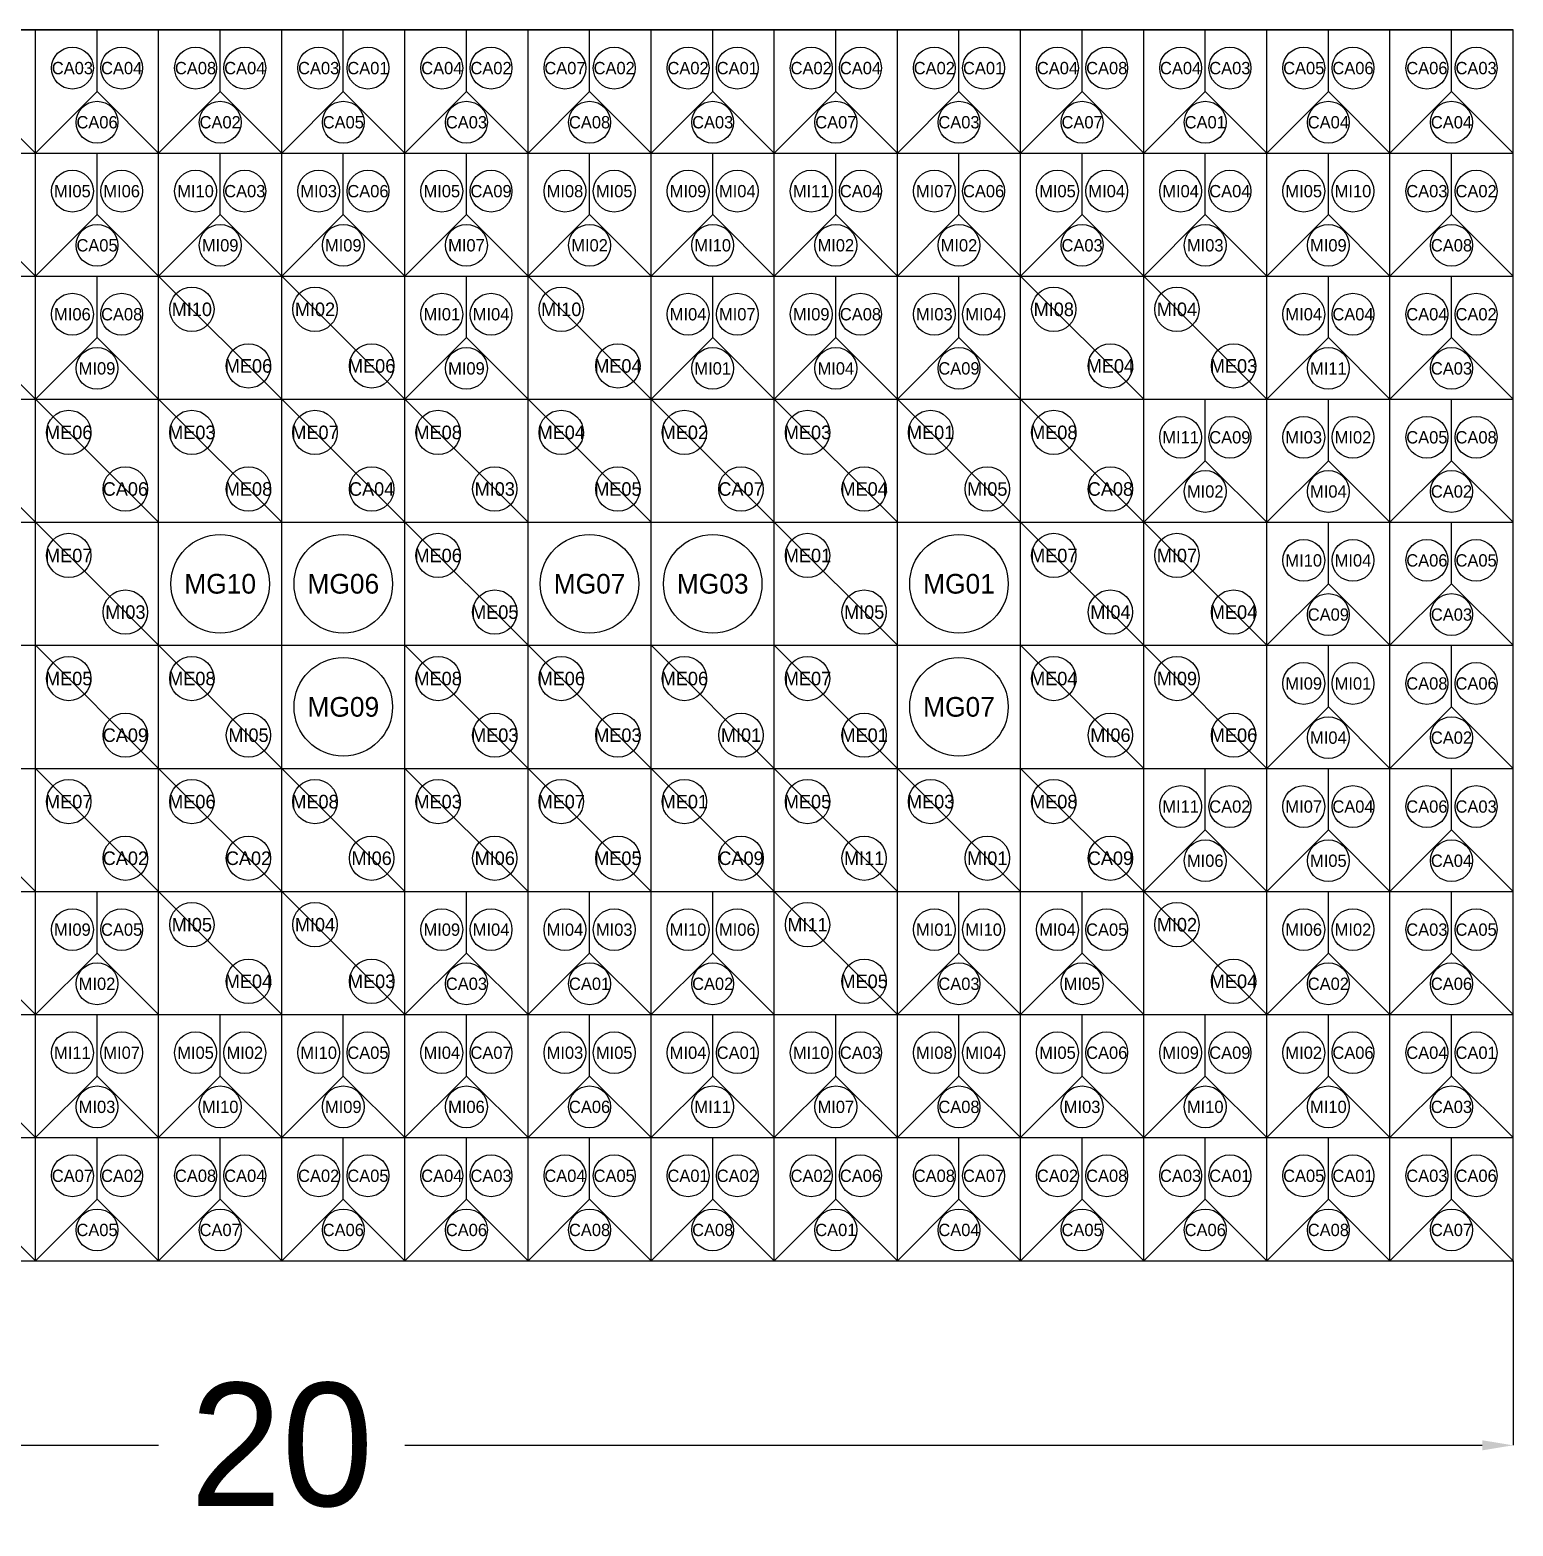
# Model space of a CAD drawing. Header units: metres. Extents: x -2.2 to 20, y -2.2 to 10.
# Drawn here: x 7.96 to 20, y -2.16 to 10 of the extents above; entities that cross this region are included whole.
import ezdxf
from ezdxf.enums import TextEntityAlignment as Align

# ---------------------------------------------------------------- set-up
doc = ezdxf.new("R2010")
doc.units = ezdxf.units.M
for name, color, linetype in [('BORDE', 7, 'Continuous'), ('CA', 3, 'Continuous'), ('COTAS', 7, 'Continuous'), ('CUADRICULA', 8, 'Continuous'), ('DIVISION', 9, 'Continuous'), ('ME', 4, 'Continuous'), ('MG', 6, 'Continuous'), ('MI', 2, 'Continuous')]:
    doc.layers.add(name, color=color, linetype=linetype)
doc.dimstyles.get("Standard").update_dxf_attribs({"dimtxt": 2.5, "dimasz": 2.5, "dimexe": 1.25, "dimexo": 0.625, "dimtad": 1, "dimcen": 2.5, "dimazin": 3, "dimtfac": 1, "dimtmove": 0, "dimatfit": 3})

# ---------------------------------------------------------------- blocks, each defined once
blk = doc.blocks.new('_CLOSEDFILLED')
at = {"color": 0, "linetype": 'BYBLOCK'}
blk.add_solid([(-1, 0.164), (0, 0), (-1, -0.164)], dxfattribs=at)
blk = doc.blocks.new('*D1')
for p, q in [((0, 0), (0, -1.5)), ((20, 0), (20, -1.5)), ((0.25, -1.5), (9, -1.5)), ((11, -1.5), (19.75, -1.5))]:
    blk.add_line(p, q)
at = {"layer": 'Defpoints'}
for p in [(0, 0), (20, 0), (0, -1.5)]:
    blk.add_point(p, dxfattribs=at)
at = {"layer": 'COTAS', "xscale": 0.25, "yscale": 0.25, "rotation": 180}
blk.add_blockref('_CLOSEDFILLED', (0, -1.5), dxfattribs=at)
at = {"layer": 'COTAS', "xscale": 0.25, "yscale": 0.25}
blk.add_blockref('_CLOSEDFILLED', (20, -1.5), dxfattribs=at)
at = {"layer": 'COTAS', "insert": (10, -1.5), "char_height": 1, "attachment_point": 5}
blk.add_mtext('20', dxfattribs=at)

msp = doc.modelspace()

# ---------------------------------------------------------------- linework, layer by layer
at = {"layer": 'BORDE', "lineweight": 30}
msp.add_lwpolyline([(0, 0), (20, 0), (20, 10), (0, 10), (0, 0)], dxfattribs=at)
at = {"layer": 'CA'}
for centre, radius in [((8.3, 9.69), 0.17), ((8.7, 9.69), 0.17), ((9.3, 9.69), 0.17), ((9.7, 9.69), 0.17), ((10.3, 9.69), 0.17), ((10.7, 9.69), 0.17), ((11.3, 9.69), 0.17), ((11.7, 9.69), 0.17), ((12.3, 9.69), 0.17), ((12.7, 9.69), 0.17), ((13.3, 9.69), 0.17), ((13.7, 9.69), 0.17), ((14.3, 9.69), 0.17), ((14.7, 9.69), 0.17), ((15.3, 9.69), 0.17), ((15.7, 9.69), 0.17), ((16.3, 9.69), 0.17), ((16.7, 9.69), 0.17), ((17.3, 9.69), 0.17), ((17.7, 9.69), 0.17), ((18.3, 9.69), 0.17), ((18.7, 9.69), 0.17), ((19.3, 9.69), 0.17), ((19.7, 9.69), 0.17), ((8.5, 9.25), 0.17), ((9.5, 9.25), 0.17), ((10.5, 9.25), 0.17), ((11.5, 9.25), 0.17), ((12.5, 9.25), 0.17), ((13.5, 9.25), 0.17), ((14.5, 9.25), 0.17), ((15.5, 9.25), 0.17), ((16.5, 9.25), 0.17), ((17.5, 9.25), 0.17), ((18.5, 9.25), 0.17), ((19.5, 9.25), 0.17), ((9.7, 8.69), 0.17), ((10.7, 8.69), 0.17), ((11.7, 8.69), 0.17), ((14.7, 8.69), 0.17), ((15.7, 8.69), 0.17), ((17.7, 8.69), 0.17), ((19.3, 8.69), 0.17), ((19.7, 8.69), 0.17), ((8.5, 8.25), 0.17), ((16.5, 8.25), 0.17), ((19.5, 8.25), 0.17), ((8.7, 7.69), 0.17), ((14.7, 7.69), 0.17), ((18.7, 7.69), 0.17), ((19.3, 7.69), 0.17), ((19.7, 7.69), 0.17), ((15.5, 7.25), 0.17), ((19.5, 7.25), 0.17), ((17.7, 6.69), 0.17), ((19.3, 6.69), 0.17), ((19.7, 6.69), 0.17), ((8.73, 6.27), 0.18), ((10.73, 6.27), 0.18), ((13.73, 6.27), 0.18), ((16.73, 6.27), 0.18), ((19.5, 6.25), 0.17), ((19.3, 5.69), 0.17), ((19.7, 5.69), 0.17), ((18.5, 5.25), 0.17), ((19.5, 5.25), 0.17), ((19.3, 4.69), 0.17), ((19.7, 4.69), 0.17), ((8.73, 4.27), 0.18), ((19.5, 4.25), 0.17), ((17.7, 3.69), 0.17), ((18.7, 3.69), 0.17), ((19.3, 3.69), 0.17), ((19.7, 3.69), 0.17), ((8.73, 3.27), 0.18), ((9.73, 3.27), 0.18), ((13.73, 3.27), 0.18), ((16.73, 3.27), 0.18), ((19.5, 3.25), 0.17), ((8.7, 2.69), 0.17), ((16.7, 2.69), 0.17), ((19.3, 2.69), 0.17), ((19.7, 2.69), 0.17), ((11.5, 2.25), 0.17), ((12.5, 2.25), 0.17), ((13.5, 2.25), 0.17), ((15.5, 2.25), 0.17), ((18.5, 2.25), 0.17), ((19.5, 2.25), 0.17), ((10.7, 1.69), 0.17), ((11.7, 1.69), 0.17), ((13.7, 1.69), 0.17), ((14.7, 1.69), 0.17), ((16.7, 1.69), 0.17), ((17.7, 1.69), 0.17), ((18.7, 1.69), 0.17), ((19.3, 1.69), 0.17), ((19.7, 1.69), 0.17), ((12.5, 1.25), 0.17), ((15.5, 1.25), 0.17), ((19.5, 1.25), 0.17), ((8.3, 0.69), 0.17), ((8.7, 0.69), 0.17), ((9.3, 0.69), 0.17), ((9.7, 0.69), 0.17), ((10.3, 0.69), 0.17), ((10.7, 0.69), 0.17), ((11.3, 0.69), 0.17), ((11.7, 0.69), 0.17), ((12.3, 0.69), 0.17), ((12.7, 0.69), 0.17), ((13.3, 0.69), 0.17), ((13.7, 0.69), 0.17), ((14.3, 0.69), 0.17), ((14.7, 0.69), 0.17), ((15.3, 0.69), 0.17), ((15.7, 0.69), 0.17), ((16.3, 0.69), 0.17), ((16.7, 0.69), 0.17), ((17.3, 0.69), 0.17), ((17.7, 0.69), 0.17), ((18.3, 0.69), 0.17), ((18.7, 0.69), 0.17), ((19.3, 0.69), 0.17), ((19.7, 0.69), 0.17), ((8.5, 0.25), 0.17), ((9.5, 0.25), 0.17), ((10.5, 0.25), 0.17), ((11.5, 0.25), 0.17), ((12.5, 0.25), 0.17), ((13.5, 0.25), 0.17), ((14.5, 0.25), 0.17), ((15.5, 0.25), 0.17), ((16.5, 0.25), 0.17), ((17.5, 0.25), 0.17), ((18.5, 0.25), 0.17), ((19.5, 0.25), 0.17)]:
    msp.add_circle(centre, radius, dxfattribs=at)
at = {"layer": 'CUADRICULA'}
for p, q in [((0, 10), (20, 10)), ((8, 0), (8, 10)), ((9, 0), (9, 10)), ((10, 0), (10, 10)), ((11, 0), (11, 10)), ((12, 0), (12, 10)), ((13, 0), (13, 10)), ((14, 0), (14, 10)), ((15, 0), (15, 10)), ((16, 0), (16, 10)), ((17, 0), (17, 10)), ((18, 0), (18, 10)), ((19, 0), (19, 10)), ((20, 0), (20, 10)), ((0, 9), (20, 9)), ((0, 8), (20, 8)), ((0, 7), (20, 7)), ((0, 6), (20, 6)), ((0, 5), (20, 5)), ((0, 4), (20, 4)), ((0, 3), (20, 3)), ((0, 2), (20, 2)), ((0, 1), (20, 1)), ((0, 0), (20, 0))]:
    msp.add_line(p, q, dxfattribs=at)
at = {"layer": 'DIVISION'}
for p, q in [((8.5, 9.5), (8.5, 10)), ((9.5, 9.5), (9.5, 10)), ((10.5, 9.5), (10.5, 10)), ((11.5, 9.5), (11.5, 10)), ((12.5, 9.5), (12.5, 10)), ((13.5, 9.5), (13.5, 10)), ((14.5, 9.5), (14.5, 10)), ((15.5, 9.5), (15.5, 10)), ((16.5, 9.5), (16.5, 10)), ((17.5, 9.5), (17.5, 10)), ((18.5, 9.5), (18.5, 10)), ((19.5, 9.5), (19.5, 10)), ((7.5, 9.5), (8, 9)), ((8.5, 9.5), (8, 9)), ((8.5, 9.5), (9, 9)), ((9.5, 9.5), (9, 9)), ((9.5, 9.5), (10, 9)), ((10.5, 9.5), (10, 9)), ((10.5, 9.5), (11, 9)), ((11.5, 9.5), (11, 9)), ((11.5, 9.5), (12, 9)), ((12.5, 9.5), (12, 9)), ((12.5, 9.5), (13, 9)), ((13.5, 9.5), (13, 9)), ((13.5, 9.5), (14, 9)), ((14.5, 9.5), (14, 9)), ((14.5, 9.5), (15, 9)), ((15.5, 9.5), (15, 9)), ((15.5, 9.5), (16, 9)), ((16.5, 9.5), (16, 9)), ((16.5, 9.5), (17, 9)), ((17.5, 9.5), (17, 9)), ((17.5, 9.5), (18, 9)), ((18.5, 9.5), (18, 9)), ((18.5, 9.5), (19, 9)), ((19.5, 9.5), (19, 9)), ((19.5, 9.5), (20, 9)), ((8.5, 8.5), (8.5, 9)), ((9.5, 8.5), (9.5, 9)), ((10.5, 8.5), (10.5, 9)), ((11.5, 8.5), (11.5, 9)), ((12.5, 8.5), (12.5, 9)), ((13.5, 8.5), (13.5, 9)), ((14.5, 8.5), (14.5, 9)), ((15.5, 8.5), (15.5, 9)), ((16.5, 8.5), (16.5, 9)), ((17.5, 8.5), (17.5, 9)), ((18.5, 8.5), (18.5, 9)), ((19.5, 8.5), (19.5, 9)), ((7.5, 8.5), (8, 8)), ((8.5, 8.5), (8, 8)), ((8.5, 8.5), (9, 8)), ((9.5, 8.5), (9, 8)), ((9.5, 8.5), (10, 8)), ((10.5, 8.5), (10, 8)), ((10.5, 8.5), (11, 8)), ((11.5, 8.5), (11, 8)), ((11.5, 8.5), (12, 8)), ((12.5, 8.5), (12, 8)), ((12.5, 8.5), (13, 8)), ((13.5, 8.5), (13, 8)), ((13.5, 8.5), (14, 8)), ((14.5, 8.5), (14, 8)), ((14.5, 8.5), (15, 8)), ((15.5, 8.5), (15, 8)), ((15.5, 8.5), (16, 8)), ((16.5, 8.5), (16, 8)), ((16.5, 8.5), (17, 8)), ((17.5, 8.5), (17, 8)), ((17.5, 8.5), (18, 8)), ((18.5, 8.5), (18, 8)), ((18.5, 8.5), (19, 8)), ((19.5, 8.5), (19, 8)), ((19.5, 8.5), (20, 8)), ((8.5, 7.5), (8.5, 8)), ((9, 8), (10, 7)), ((10, 8), (11, 7)), ((11.5, 7.5), (11.5, 8)), ((12, 8), (13, 7)), ((13.5, 7.5), (13.5, 8)), ((14.5, 7.5), (14.5, 8)), ((15.5, 7.5), (15.5, 8)), ((16, 8), (17, 7)), ((17, 8), (18, 7)), ((18.5, 7.5), (18.5, 8)), ((19.5, 7.5), (19.5, 8)), ((7.5, 7.5), (8, 7)), ((8.5, 7.5), (8, 7)), ((8.5, 7.5), (9, 7)), ((11.5, 7.5), (11, 7)), ((11.5, 7.5), (12, 7)), ((13.5, 7.5), (13, 7)), ((13.5, 7.5), (14, 7)), ((14.5, 7.5), (14, 7)), ((14.5, 7.5), (15, 7)), ((15.5, 7.5), (15, 7)), ((15.5, 7.5), (16, 7)), ((18.5, 7.5), (18, 7)), ((18.5, 7.5), (19, 7)), ((19.5, 7.5), (19, 7)), ((19.5, 7.5), (20, 7)), ((7, 7), (8, 6)), ((8, 7), (9, 6)), ((9, 7), (10, 6)), ((10, 7), (11, 6)), ((11, 7), (12, 6)), ((12, 7), (13, 6)), ((13, 7), (14, 6)), ((14, 7), (15, 6)), ((15, 7), (16, 6)), ((16, 7), (17, 6)), ((17.5, 6.5), (17.5, 7)), ((18.5, 6.5), (18.5, 7)), ((19.5, 6.5), (19.5, 7)), ((17.5, 6.5), (17, 6)), ((17.5, 6.5), (18, 6)), ((18.5, 6.5), (18, 6)), ((18.5, 6.5), (19, 6)), ((19.5, 6.5), (19, 6)), ((19.5, 6.5), (20, 6)), ((8, 6), (9, 5)), ((11, 6), (12, 5)), ((14, 6), (15, 5)), ((16, 6), (17, 5)), ((17, 6), (18, 5)), ((18.5, 5.5), (18.5, 6)), ((19.5, 5.5), (19.5, 6)), ((18.5, 5.5), (18, 5)), ((18.5, 5.5), (19, 5)), ((19.5, 5.5), (19, 5)), ((19.5, 5.5), (20, 5)), ((8, 5), (9, 4)), ((9, 5), (10, 4)), ((11, 5), (12, 4)), ((12, 5), (13, 4)), ((13, 5), (14, 4)), ((14, 5), (15, 4)), ((16, 5), (17, 4)), ((17, 5), (18, 4)), ((18.5, 4.5), (18.5, 5)), ((19.5, 4.5), (19.5, 5)), ((18.5, 4.5), (18, 4)), ((18.5, 4.5), (19, 4)), ((19.5, 4.5), (19, 4)), ((19.5, 4.5), (20, 4)), ((7, 4), (8, 3)), ((8, 4), (9, 3)), ((9, 4), (10, 3)), ((10, 4), (11, 3)), ((11, 4), (12, 3)), ((12, 4), (13, 3)), ((13, 4), (14, 3)), ((14, 4), (15, 3)), ((15, 4), (16, 3)), ((16, 4), (17, 3)), ((17.5, 3.5), (17.5, 4)), ((18.5, 3.5), (18.5, 4)), ((19.5, 3.5), (19.5, 4)), ((17.5, 3.5), (17, 3)), ((17.5, 3.5), (18, 3)), ((18.5, 3.5), (18, 3)), ((18.5, 3.5), (19, 3)), ((19.5, 3.5), (19, 3)), ((19.5, 3.5), (20, 3)), ((8.5, 2.5), (8.5, 3)), ((9, 3), (10, 2)), ((10, 3), (11, 2)), ((11.5, 2.5), (11.5, 3)), ((12.5, 2.5), (12.5, 3)), ((13.5, 2.5), (13.5, 3)), ((14, 3), (15, 2)), ((15.5, 2.5), (15.5, 3)), ((16.5, 2.5), (16.5, 3)), ((17, 3), (18, 2)), ((18.5, 2.5), (18.5, 3)), ((19.5, 2.5), (19.5, 3)), ((7.5, 2.5), (8, 2)), ((8.5, 2.5), (8, 2)), ((8.5, 2.5), (9, 2)), ((11.5, 2.5), (11, 2)), ((11.5, 2.5), (12, 2)), ((12.5, 2.5), (12, 2)), ((12.5, 2.5), (13, 2)), ((13.5, 2.5), (13, 2)), ((13.5, 2.5), (14, 2)), ((15.5, 2.5), (15, 2)), ((15.5, 2.5), (16, 2)), ((16.5, 2.5), (16, 2)), ((16.5, 2.5), (17, 2)), ((18.5, 2.5), (18, 2)), ((18.5, 2.5), (19, 2)), ((19.5, 2.5), (19, 2)), ((19.5, 2.5), (20, 2)), ((8.5, 1.5), (8.5, 2)), ((9.5, 1.5), (9.5, 2)), ((10.5, 1.5), (10.5, 2)), ((11.5, 1.5), (11.5, 2)), ((12.5, 1.5), (12.5, 2)), ((13.5, 1.5), (13.5, 2)), ((14.5, 1.5), (14.5, 2)), ((15.5, 1.5), (15.5, 2)), ((16.5, 1.5), (16.5, 2)), ((17.5, 1.5), (17.5, 2)), ((18.5, 1.5), (18.5, 2)), ((19.5, 1.5), (19.5, 2)), ((7.5, 1.5), (8, 1)), ((8.5, 1.5), (8, 1)), ((8.5, 1.5), (9, 1)), ((9.5, 1.5), (9, 1)), ((9.5, 1.5), (10, 1)), ((10.5, 1.5), (10, 1)), ((10.5, 1.5), (11, 1)), ((11.5, 1.5), (11, 1)), ((11.5, 1.5), (12, 1)), ((12.5, 1.5), (12, 1)), ((12.5, 1.5), (13, 1)), ((13.5, 1.5), (13, 1)), ((13.5, 1.5), (14, 1)), ((14.5, 1.5), (14, 1)), ((14.5, 1.5), (15, 1)), ((15.5, 1.5), (15, 1)), ((15.5, 1.5), (16, 1)), ((16.5, 1.5), (16, 1)), ((16.5, 1.5), (17, 1)), ((17.5, 1.5), (17, 1)), ((17.5, 1.5), (18, 1)), ((18.5, 1.5), (18, 1)), ((18.5, 1.5), (19, 1)), ((19.5, 1.5), (19, 1)), ((19.5, 1.5), (20, 1)), ((8.5, 0.5), (8.5, 1)), ((9.5, 0.5), (9.5, 1)), ((10.5, 0.5), (10.5, 1)), ((11.5, 0.5), (11.5, 1)), ((12.5, 0.5), (12.5, 1)), ((13.5, 0.5), (13.5, 1)), ((14.5, 0.5), (14.5, 1)), ((15.5, 0.5), (15.5, 1)), ((16.5, 0.5), (16.5, 1)), ((17.5, 0.5), (17.5, 1)), ((18.5, 0.5), (18.5, 1)), ((19.5, 0.5), (19.5, 1)), ((7.5, 0.5), (8, 0)), ((8.5, 0.5), (8, 0)), ((8.5, 0.5), (9, 0)), ((9.5, 0.5), (9, 0)), ((9.5, 0.5), (10, 0)), ((10.5, 0.5), (10, 0)), ((10.5, 0.5), (11, 0)), ((11.5, 0.5), (11, 0)), ((11.5, 0.5), (12, 0)), ((12.5, 0.5), (12, 0)), ((12.5, 0.5), (13, 0)), ((13.5, 0.5), (13, 0)), ((13.5, 0.5), (14, 0)), ((14.5, 0.5), (14, 0)), ((14.5, 0.5), (15, 0)), ((15.5, 0.5), (15, 0)), ((15.5, 0.5), (16, 0)), ((16.5, 0.5), (16, 0)), ((16.5, 0.5), (17, 0)), ((17.5, 0.5), (17, 0)), ((17.5, 0.5), (18, 0)), ((18.5, 0.5), (18, 0)), ((18.5, 0.5), (19, 0)), ((19.5, 0.5), (19, 0)), ((19.5, 0.5), (20, 0))]:
    msp.add_line(p, q, dxfattribs=at)
at = {"layer": 'ME'}
for centre in [(9.73, 7.27), (10.73, 7.27), (12.73, 7.27), (16.73, 7.27), (17.73, 7.27), (8.27, 6.73), (9.27, 6.73), (10.27, 6.73), (11.27, 6.73), (12.27, 6.73), (13.27, 6.73), (14.27, 6.73), (15.27, 6.73), (16.27, 6.73), (9.73, 6.27), (12.73, 6.27), (14.73, 6.27), (8.27, 5.73), (11.27, 5.73), (14.27, 5.73), (16.27, 5.73), (11.73, 5.27), (17.73, 5.27), (8.27, 4.73), (9.27, 4.73), (11.27, 4.73), (12.27, 4.73), (13.27, 4.73), (14.27, 4.73), (16.27, 4.73), (11.73, 4.27), (12.73, 4.27), (14.73, 4.27), (17.73, 4.27), (8.27, 3.73), (9.27, 3.73), (10.27, 3.73), (11.27, 3.73), (12.27, 3.73), (13.27, 3.73), (14.27, 3.73), (15.27, 3.73), (16.27, 3.73), (12.73, 3.27), (9.73, 2.27), (10.73, 2.27), (14.73, 2.27), (17.73, 2.27)]:
    msp.add_circle(centre, 0.18, dxfattribs=at)
at = {"layer": 'MG'}
for centre in [(9.5, 5.5), (10.5, 5.5), (12.5, 5.5), (13.5, 5.5), (15.5, 5.5), (10.5, 4.5), (15.5, 4.5)]:
    msp.add_circle(centre, 0.4, dxfattribs=at)
at = {"layer": 'MI'}
for centre, radius in [((8.3, 8.69), 0.17), ((8.7, 8.69), 0.17), ((9.3, 8.69), 0.17), ((10.3, 8.69), 0.17), ((11.3, 8.69), 0.17), ((12.3, 8.69), 0.17), ((12.7, 8.69), 0.17), ((13.3, 8.69), 0.17), ((13.7, 8.69), 0.17), ((14.3, 8.69), 0.17), ((15.3, 8.69), 0.17), ((16.3, 8.69), 0.17), ((16.7, 8.69), 0.17), ((17.3, 8.69), 0.17), ((18.3, 8.69), 0.17), ((18.7, 8.69), 0.17), ((9.5, 8.25), 0.17), ((10.5, 8.25), 0.17), ((11.5, 8.25), 0.17), ((12.5, 8.25), 0.17), ((13.5, 8.25), 0.17), ((14.5, 8.25), 0.17), ((15.5, 8.25), 0.17), ((17.5, 8.25), 0.17), ((18.5, 8.25), 0.17), ((9.27, 7.73), 0.18), ((10.27, 7.73), 0.18), ((12.27, 7.73), 0.18), ((16.27, 7.73), 0.18), ((17.27, 7.73), 0.18), ((8.3, 7.69), 0.17), ((11.3, 7.69), 0.17), ((11.7, 7.69), 0.17), ((13.3, 7.69), 0.17), ((13.7, 7.69), 0.17), ((14.3, 7.69), 0.17), ((15.3, 7.69), 0.17), ((15.7, 7.69), 0.17), ((18.3, 7.69), 0.17), ((8.5, 7.25), 0.17), ((11.5, 7.25), 0.17), ((13.5, 7.25), 0.17), ((14.5, 7.25), 0.17), ((18.5, 7.25), 0.17), ((17.3, 6.69), 0.17), ((18.3, 6.69), 0.17), ((18.7, 6.69), 0.17), ((11.73, 6.27), 0.18), ((15.73, 6.27), 0.18), ((17.5, 6.25), 0.17), ((18.5, 6.25), 0.17), ((17.27, 5.73), 0.18), ((18.3, 5.69), 0.17), ((18.7, 5.69), 0.17), ((8.73, 5.27), 0.18), ((14.73, 5.27), 0.18), ((16.73, 5.27), 0.18), ((17.27, 4.73), 0.18), ((18.3, 4.69), 0.17), ((18.7, 4.69), 0.17), ((9.73, 4.27), 0.18), ((13.73, 4.27), 0.18), ((16.73, 4.27), 0.18), ((18.5, 4.25), 0.17), ((17.3, 3.69), 0.17), ((18.3, 3.69), 0.17), ((10.73, 3.27), 0.18), ((11.73, 3.27), 0.18), ((14.73, 3.27), 0.18), ((15.73, 3.27), 0.18), ((17.5, 3.25), 0.17), ((18.5, 3.25), 0.17), ((8.3, 2.69), 0.17), ((9.27, 2.73), 0.18), ((10.27, 2.73), 0.18), ((11.3, 2.69), 0.17), ((11.7, 2.69), 0.17), ((12.3, 2.69), 0.17), ((12.7, 2.69), 0.17), ((13.3, 2.69), 0.17), ((13.7, 2.69), 0.17), ((14.27, 2.73), 0.18), ((15.3, 2.69), 0.17), ((15.7, 2.69), 0.17), ((16.3, 2.69), 0.17), ((17.27, 2.73), 0.18), ((18.3, 2.69), 0.17), ((18.7, 2.69), 0.17), ((8.5, 2.25), 0.17), ((16.5, 2.25), 0.17), ((8.3, 1.69), 0.17), ((8.7, 1.69), 0.17), ((9.3, 1.69), 0.17), ((9.7, 1.69), 0.17), ((10.3, 1.69), 0.17), ((11.3, 1.69), 0.17), ((12.3, 1.69), 0.17), ((12.7, 1.69), 0.17), ((13.3, 1.69), 0.17), ((14.3, 1.69), 0.17), ((15.3, 1.69), 0.17), ((15.7, 1.69), 0.17), ((16.3, 1.69), 0.17), ((17.3, 1.69), 0.17), ((18.3, 1.69), 0.17), ((8.5, 1.25), 0.17), ((9.5, 1.25), 0.17), ((10.5, 1.25), 0.17), ((11.5, 1.25), 0.17), ((13.5, 1.25), 0.17), ((14.5, 1.25), 0.17), ((16.5, 1.25), 0.17), ((17.5, 1.25), 0.17), ((18.5, 1.25), 0.17)]:
    msp.add_circle(centre, radius, dxfattribs=at)

# ---------------------------------------------------------------- texts
at = {"layer": 'CA'}
for s, height, p in [('CA03', 0.1, (8.3, 9.69)), ('CA04', 0.1, (8.7, 9.69)), ('CA08', 0.1, (9.3, 9.69)), ('CA04', 0.1, (9.7, 9.69)), ('CA03', 0.1, (10.3, 9.69)), ('CA01', 0.1, (10.7, 9.69)), ('CA04', 0.1, (11.3, 9.69)), ('CA02', 0.1, (11.7, 9.69)), ('CA07', 0.1, (12.3, 9.69)), ('CA02', 0.1, (12.7, 9.69)), ('CA02', 0.1, (13.3, 9.69)), ('CA01', 0.1, (13.7, 9.69)), ('CA02', 0.1, (14.3, 9.69)), ('CA04', 0.1, (14.7, 9.69)), ('CA02', 0.1, (15.3, 9.69)), ('CA01', 0.1, (15.7, 9.69)), ('CA04', 0.1, (16.3, 9.69)), ('CA08', 0.1, (16.7, 9.69)), ('CA04', 0.1, (17.3, 9.69)), ('CA03', 0.1, (17.7, 9.69)), ('CA05', 0.1, (18.3, 9.69)), ('CA06', 0.1, (18.7, 9.69)), ('CA06', 0.1, (19.3, 9.69)), ('CA03', 0.1, (19.7, 9.69)), ('CA06', 0.1, (8.5, 9.25)), ('CA02', 0.1, (9.5, 9.25)), ('CA05', 0.1, (10.5, 9.25)), ('CA03', 0.1, (11.5, 9.25)), ('CA08', 0.1, (12.5, 9.25)), ('CA03', 0.1, (13.5, 9.25)), ('CA07', 0.1, (14.5, 9.25)), ('CA03', 0.1, (15.5, 9.25)), ('CA07', 0.1, (16.5, 9.25)), ('CA01', 0.1, (17.5, 9.25)), ('CA04', 0.1, (18.5, 9.25)), ('CA04', 0.1, (19.5, 9.25)), ('CA03', 0.1, (9.7, 8.69)), ('CA06', 0.1, (10.7, 8.69)), ('CA09', 0.1, (11.7, 8.69)), ('CA04', 0.1, (14.7, 8.69)), ('CA06', 0.1, (15.7, 8.69)), ('CA04', 0.1, (17.7, 8.69)), ('CA03', 0.1, (19.3, 8.69)), ('CA02', 0.1, (19.7, 8.69)), ('CA05', 0.1, (8.5, 8.25)), ('CA03', 0.1, (16.5, 8.25)), ('CA08', 0.1, (19.5, 8.25)), ('CA08', 0.1, (8.7, 7.69)), ('CA08', 0.1, (14.7, 7.69)), ('CA04', 0.1, (18.7, 7.69)), ('CA04', 0.1, (19.3, 7.69)), ('CA02', 0.1, (19.7, 7.69)), ('CA09', 0.1, (15.5, 7.25)), ('CA03', 0.1, (19.5, 7.25)), ('CA09', 0.1, (17.7, 6.69)), ('CA05', 0.1, (19.3, 6.69)), ('CA08', 0.1, (19.7, 6.69)), ('CA06', 0.11, (8.73, 6.27)), ('CA04', 0.11, (10.73, 6.27)), ('CA07', 0.11, (13.73, 6.27)), ('CA08', 0.11, (16.73, 6.27)), ('CA02', 0.1, (19.5, 6.25)), ('CA06', 0.1, (19.3, 5.69)), ('CA05', 0.1, (19.7, 5.69)), ('CA09', 0.1, (18.5, 5.25)), ('CA03', 0.1, (19.5, 5.25)), ('CA08', 0.1, (19.3, 4.69)), ('CA06', 0.1, (19.7, 4.69)), ('CA09', 0.11, (8.73, 4.27)), ('CA02', 0.1, (19.5, 4.25)), ('CA02', 0.1, (17.7, 3.69)), ('CA04', 0.1, (18.7, 3.69)), ('CA06', 0.1, (19.3, 3.69)), ('CA03', 0.1, (19.7, 3.69)), ('CA02', 0.11, (8.73, 3.27)), ('CA02', 0.11, (9.73, 3.27)), ('CA09', 0.11, (13.73, 3.27)), ('CA09', 0.11, (16.73, 3.27)), ('CA04', 0.1, (19.5, 3.25)), ('CA05', 0.1, (8.7, 2.69)), ('CA05', 0.1, (16.7, 2.69)), ('CA03', 0.1, (19.3, 2.69)), ('CA05', 0.1, (19.7, 2.69)), ('CA03', 0.1, (11.5, 2.25)), ('CA01', 0.1, (12.5, 2.25)), ('CA02', 0.1, (13.5, 2.25)), ('CA03', 0.1, (15.5, 2.25)), ('CA02', 0.1, (18.5, 2.25)), ('CA06', 0.1, (19.5, 2.25)), ('CA05', 0.1, (10.7, 1.69)), ('CA07', 0.1, (11.7, 1.69)), ('CA01', 0.1, (13.7, 1.69)), ('CA03', 0.1, (14.7, 1.69)), ('CA06', 0.1, (16.7, 1.69)), ('CA09', 0.1, (17.7, 1.69)), ('CA06', 0.1, (18.7, 1.69)), ('CA04', 0.1, (19.3, 1.69)), ('CA01', 0.1, (19.7, 1.69)), ('CA06', 0.1, (12.5, 1.25)), ('CA08', 0.1, (15.5, 1.25)), ('CA03', 0.1, (19.5, 1.25)), ('CA07', 0.1, (8.3, 0.69)), ('CA02', 0.1, (8.7, 0.69)), ('CA08', 0.1, (9.3, 0.69)), ('CA04', 0.1, (9.7, 0.69)), ('CA02', 0.1, (10.3, 0.69)), ('CA05', 0.1, (10.7, 0.69)), ('CA04', 0.1, (11.3, 0.69)), ('CA03', 0.1, (11.7, 0.69)), ('CA04', 0.1, (12.3, 0.69)), ('CA05', 0.1, (12.7, 0.69)), ('CA01', 0.1, (13.3, 0.69)), ('CA02', 0.1, (13.7, 0.69)), ('CA02', 0.1, (14.3, 0.69)), ('CA06', 0.1, (14.7, 0.69)), ('CA08', 0.1, (15.3, 0.69)), ('CA07', 0.1, (15.7, 0.69)), ('CA02', 0.1, (16.3, 0.69)), ('CA08', 0.1, (16.7, 0.69)), ('CA03', 0.1, (17.3, 0.69)), ('CA01', 0.1, (17.7, 0.69)), ('CA05', 0.1, (18.3, 0.69)), ('CA01', 0.1, (18.7, 0.69)), ('CA03', 0.1, (19.3, 0.69)), ('CA06', 0.1, (19.7, 0.69)), ('CA05', 0.1, (8.5, 0.25)), ('CA07', 0.1, (9.5, 0.25)), ('CA06', 0.1, (10.5, 0.25)), ('CA06', 0.1, (11.5, 0.25)), ('CA08', 0.1, (12.5, 0.25)), ('CA08', 0.1, (13.5, 0.25)), ('CA01', 0.1, (14.5, 0.25)), ('CA04', 0.1, (15.5, 0.25)), ('CA05', 0.1, (16.5, 0.25)), ('CA06', 0.1, (17.5, 0.25)), ('CA08', 0.1, (18.5, 0.25)), ('CA07', 0.1, (19.5, 0.25))]:
    msp.add_text(s, height=height, dxfattribs=at).set_placement(p, align=Align.MIDDLE_CENTER)
at = {"layer": 'ME'}
for s, p in [('ME06', (9.73, 7.27)), ('ME06', (10.73, 7.27)), ('ME04', (12.73, 7.27)), ('ME04', (16.73, 7.27)), ('ME03', (17.73, 7.27)), ('ME06', (8.27, 6.73)), ('ME03', (9.27, 6.73)), ('ME07', (10.27, 6.73)), ('ME08', (11.27, 6.73)), ('ME04', (12.27, 6.73)), ('ME02', (13.27, 6.73)), ('ME03', (14.27, 6.73)), ('ME01', (15.27, 6.73)), ('ME08', (16.27, 6.73)), ('ME08', (9.73, 6.27)), ('ME05', (12.73, 6.27)), ('ME04', (14.73, 6.27)), ('ME07', (8.27, 5.73)), ('ME06', (11.27, 5.73)), ('ME01', (14.27, 5.73)), ('ME07', (16.27, 5.73)), ('ME05', (11.73, 5.27)), ('ME04', (17.73, 5.27)), ('ME05', (8.27, 4.73)), ('ME08', (9.27, 4.73)), ('ME08', (11.27, 4.73)), ('ME06', (12.27, 4.73)), ('ME06', (13.27, 4.73)), ('ME07', (14.27, 4.73)), ('ME04', (16.27, 4.73)), ('ME03', (11.73, 4.27)), ('ME03', (12.73, 4.27)), ('ME01', (14.73, 4.27)), ('ME06', (17.73, 4.27)), ('ME07', (8.27, 3.73)), ('ME06', (9.27, 3.73)), ('ME08', (10.27, 3.73)), ('ME03', (11.27, 3.73)), ('ME07', (12.27, 3.73)), ('ME01', (13.27, 3.73)), ('ME05', (14.27, 3.73)), ('ME03', (15.27, 3.73)), ('ME08', (16.27, 3.73)), ('ME05', (12.73, 3.27)), ('ME04', (9.73, 2.27)), ('ME03', (10.73, 2.27)), ('ME05', (14.73, 2.27)), ('ME04', (17.73, 2.27))]:
    msp.add_text(s, height=0.11, dxfattribs=at).set_placement(p, align=Align.MIDDLE_CENTER)
at = {"layer": 'MG'}
for s, p in [('MG10', (9.5, 5.5)), ('MG06', (10.5, 5.5)), ('MG07', (12.5, 5.5)), ('MG03', (13.5, 5.5)), ('MG01', (15.5, 5.5)), ('MG09', (10.5, 4.5)), ('MG07', (15.5, 4.5))]:
    msp.add_text(s, height=0.16, dxfattribs=at).set_placement(p, align=Align.MIDDLE_CENTER)
at = {"layer": 'MI'}
for s, height, p in [('MI05', 0.1, (8.3, 8.69)), ('MI06', 0.1, (8.7, 8.69)), ('MI10', 0.1, (9.3, 8.69)), ('MI03', 0.1, (10.3, 8.69)), ('MI05', 0.1, (11.3, 8.69)), ('MI08', 0.1, (12.3, 8.69)), ('MI05', 0.1, (12.7, 8.69)), ('MI09', 0.1, (13.3, 8.69)), ('MI04', 0.1, (13.7, 8.69)), ('MI11', 0.1, (14.3, 8.69)), ('MI07', 0.1, (15.3, 8.69)), ('MI05', 0.1, (16.3, 8.69)), ('MI04', 0.1, (16.7, 8.69)), ('MI04', 0.1, (17.3, 8.69)), ('MI05', 0.1, (18.3, 8.69)), ('MI10', 0.1, (18.7, 8.69)), ('MI09', 0.1, (9.5, 8.25)), ('MI09', 0.1, (10.5, 8.25)), ('MI07', 0.1, (11.5, 8.25)), ('MI02', 0.1, (12.5, 8.25)), ('MI10', 0.1, (13.5, 8.25)), ('MI02', 0.1, (14.5, 8.25)), ('MI02', 0.1, (15.5, 8.25)), ('MI03', 0.1, (17.5, 8.25)), ('MI09', 0.1, (18.5, 8.25)), ('MI10', 0.11, (9.27, 7.73)), ('MI02', 0.11, (10.27, 7.73)), ('MI10', 0.11, (12.27, 7.73)), ('MI08', 0.11, (16.27, 7.73)), ('MI04', 0.11, (17.27, 7.73)), ('MI06', 0.1, (8.3, 7.69)), ('MI01', 0.1, (11.3, 7.69)), ('MI04', 0.1, (11.7, 7.69)), ('MI04', 0.1, (13.3, 7.69)), ('MI07', 0.1, (13.7, 7.69)), ('MI09', 0.1, (14.3, 7.69)), ('MI03', 0.1, (15.3, 7.69)), ('MI04', 0.1, (15.7, 7.69)), ('MI04', 0.1, (18.3, 7.69)), ('MI09', 0.1, (8.5, 7.25)), ('MI09', 0.1, (11.5, 7.25)), ('MI01', 0.1, (13.5, 7.25)), ('MI04', 0.1, (14.5, 7.25)), ('MI11', 0.1, (18.5, 7.25)), ('MI11', 0.1, (17.3, 6.69)), ('MI03', 0.1, (18.3, 6.69)), ('MI02', 0.1, (18.7, 6.69)), ('MI03', 0.11, (11.73, 6.27)), ('MI05', 0.11, (15.73, 6.27)), ('MI02', 0.1, (17.5, 6.25)), ('MI04', 0.1, (18.5, 6.25)), ('MI07', 0.11, (17.27, 5.73)), ('MI10', 0.1, (18.3, 5.69)), ('MI04', 0.1, (18.7, 5.69)), ('MI03', 0.11, (8.73, 5.27)), ('MI05', 0.11, (14.73, 5.27)), ('MI04', 0.11, (16.73, 5.27)), ('MI09', 0.11, (17.27, 4.73)), ('MI09', 0.1, (18.3, 4.69)), ('MI01', 0.1, (18.7, 4.69)), ('MI05', 0.11, (9.73, 4.27)), ('MI01', 0.11, (13.73, 4.27)), ('MI06', 0.11, (16.73, 4.27)), ('MI04', 0.1, (18.5, 4.25)), ('MI11', 0.1, (17.3, 3.69)), ('MI07', 0.1, (18.3, 3.69)), ('MI06', 0.11, (10.73, 3.27)), ('MI06', 0.11, (11.73, 3.27)), ('MI11', 0.11, (14.73, 3.27)), ('MI01', 0.11, (15.73, 3.27)), ('MI06', 0.1, (17.5, 3.25)), ('MI05', 0.1, (18.5, 3.25)), ('MI09', 0.1, (8.3, 2.69)), ('MI05', 0.11, (9.27, 2.73)), ('MI04', 0.11, (10.27, 2.73)), ('MI09', 0.1, (11.3, 2.69)), ('MI04', 0.1, (11.7, 2.69)), ('MI04', 0.1, (12.3, 2.69)), ('MI03', 0.1, (12.7, 2.69)), ('MI10', 0.1, (13.3, 2.69)), ('MI06', 0.1, (13.7, 2.69)), ('MI11', 0.11, (14.27, 2.73)), ('MI01', 0.1, (15.3, 2.69)), ('MI10', 0.1, (15.7, 2.69)), ('MI04', 0.1, (16.3, 2.69)), ('MI02', 0.11, (17.27, 2.73)), ('MI06', 0.1, (18.3, 2.69)), ('MI02', 0.1, (18.7, 2.69)), ('MI02', 0.1, (8.5, 2.25)), ('MI05', 0.1, (16.5, 2.25)), ('MI11', 0.1, (8.3, 1.69)), ('MI07', 0.1, (8.7, 1.69)), ('MI05', 0.1, (9.3, 1.69)), ('MI02', 0.1, (9.7, 1.69)), ('MI10', 0.1, (10.3, 1.69)), ('MI04', 0.1, (11.3, 1.69)), ('MI03', 0.1, (12.3, 1.69)), ('MI05', 0.1, (12.7, 1.69)), ('MI04', 0.1, (13.3, 1.69)), ('MI10', 0.1, (14.3, 1.69)), ('MI08', 0.1, (15.3, 1.69)), ('MI04', 0.1, (15.7, 1.69)), ('MI05', 0.1, (16.3, 1.69)), ('MI09', 0.1, (17.3, 1.69)), ('MI02', 0.1, (18.3, 1.69)), ('MI03', 0.1, (8.5, 1.25)), ('MI10', 0.1, (9.5, 1.25)), ('MI09', 0.1, (10.5, 1.25)), ('MI06', 0.1, (11.5, 1.25)), ('MI11', 0.1, (13.5, 1.25)), ('MI07', 0.1, (14.5, 1.25)), ('MI03', 0.1, (16.5, 1.25)), ('MI10', 0.1, (17.5, 1.25)), ('MI10', 0.1, (18.5, 1.25))]:
    msp.add_text(s, height=height, dxfattribs=at).set_placement(p, align=Align.MIDDLE_CENTER)

# ---------------------------------------------------------------- dimensions: what is measured, and where the dimension line sits
at = {"layer": 'COTAS'}
dim = msp.add_linear_dim(base=(0, -1.5), p1=(0, 0), p2=(20, 0), dimstyle='Standard', dxfattribs=at)
dim.commit()
dim.dimension.update_dxf_attribs({"geometry": '*D1', "text_midpoint": (10, -1.5)})

doc.saveas('drawing.dxf')
